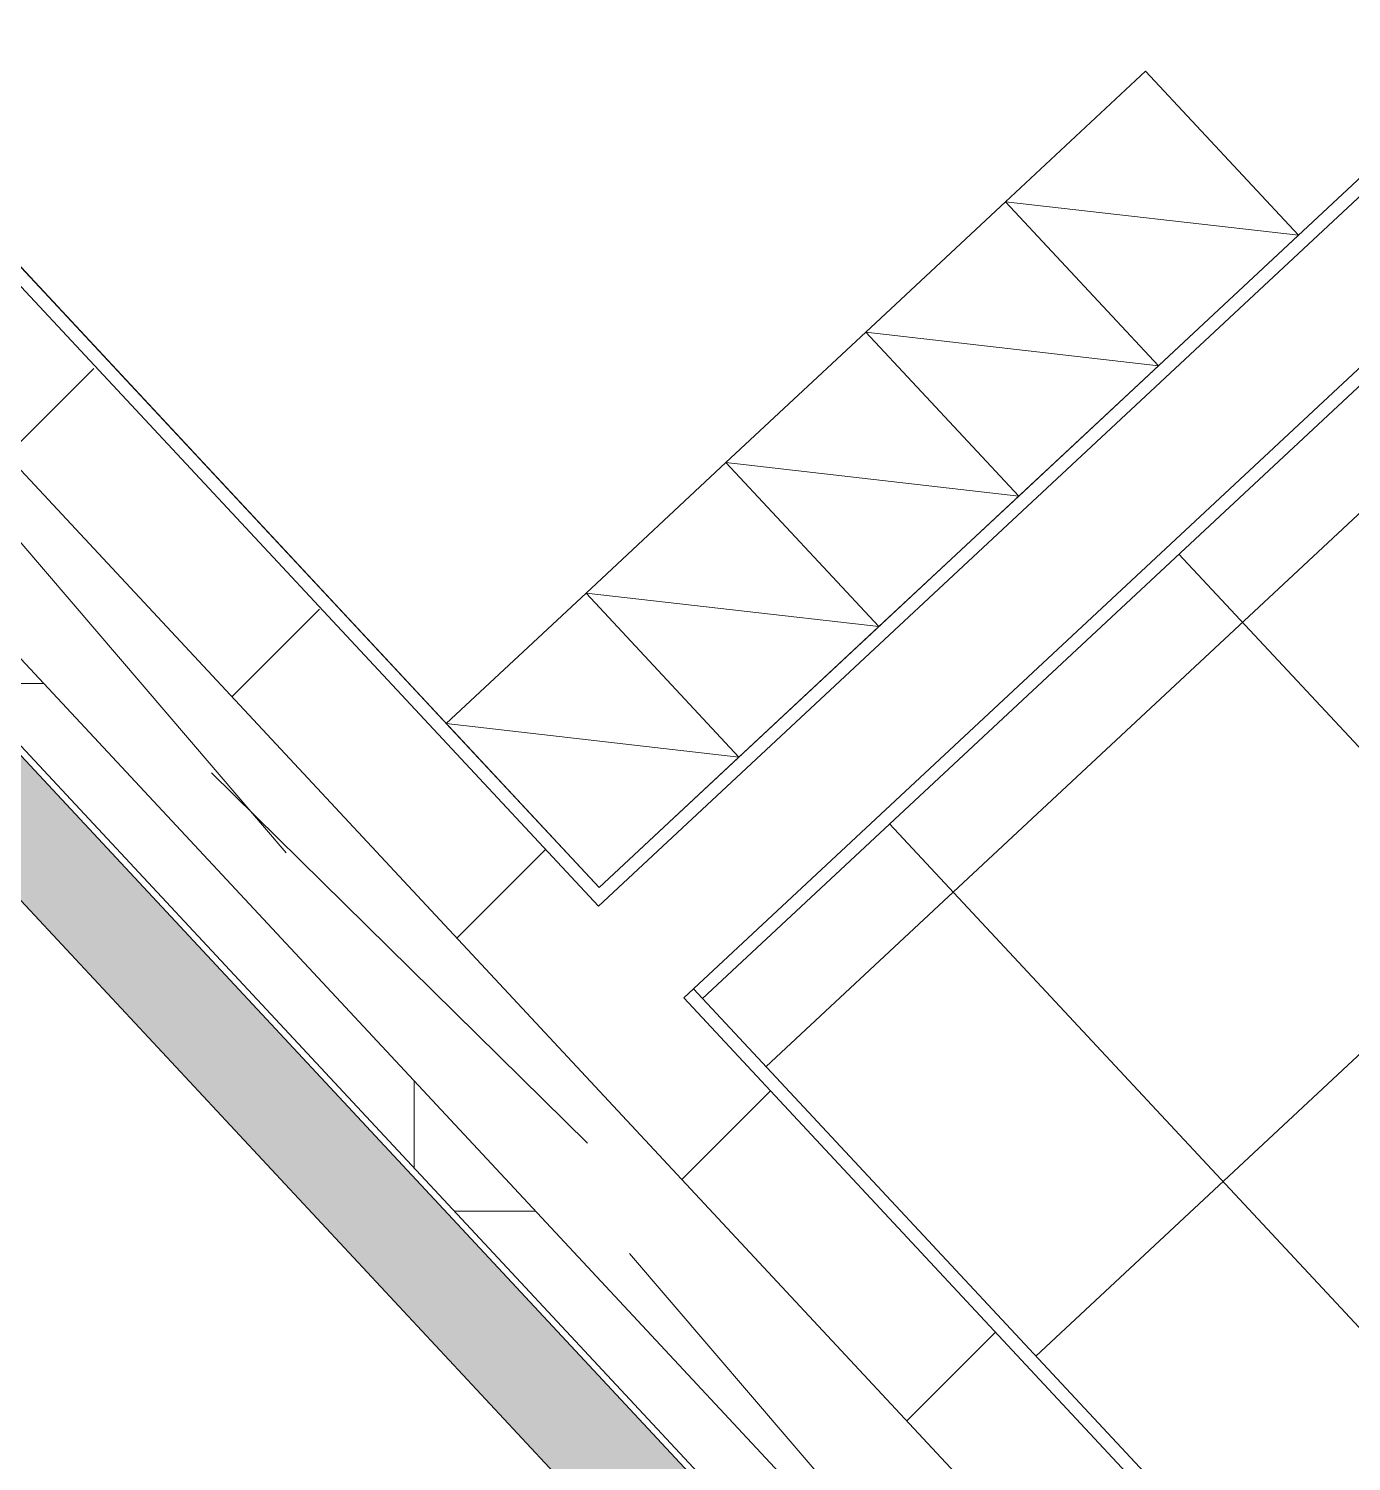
# Model space of a CAD drawing. Header units: millimetres. Extents: x -71377 to 516042, y -145869 to 441446.
# Drawn here: x 238185 to 240191, y 191571 to 193743 of the extents above; entities that cross this region are included whole.
import ezdxf

# ---------------------------------------------------------------- set-up
doc = ezdxf.new("R2010")
doc.units = ezdxf.units.MM
doc.header["$LTSCALE"] = 1000
doc.linetypes.add('_점선_S_', pattern=[1.6, 0.8, -0.8])
for name, color, linetype, lineweight in [('A-door', 4, 'Continuous', 5), ('A-door-hdln', 8, 'Continuous', 5), ('A-fnsh', 5, 'Continuous', 5), ('A-hat', 251, 'Continuous', 5), ('A-insu', 251, 'Continuous', 5), ('A_bwall', 3, 'Continuous', 5), ('A_cwall', 2, 'Continuous', 5), ('A_fnsh', 5, 'Continuous', 5), ('AA_오픈', 8, '_점선_S_', 5), ('AA_택배함_지상', 6, 'Continuous', 5)]:
    doc.layers.add(name, color=color, linetype=linetype, lineweight=lineweight)
pattern_1 = [(45, (165969.4808845727, 243949.8848709872), (-353.5533905932738, 353.5533905932738), [])]

# ---------------------------------------------------------------- blocks, each defined once
blk = doc.blocks.new('1층 우편함 - 1층 우편함-5488590-지반층 배치도')
at = {"layer": 'AA_택배함_지상'}
for p, q in [((4.772271524571236e-17, 0), (0, -340)), ((289.9999999999994, -1.691979889528739e-14), (0, 0)), ((289.9999999999995, -340), (3.383959779057477e-14, 0)), ((289.9999999999995, -340), (289.9999999999994, -1.691979889528739e-14)), ((0, -340), (289.9999999999995, -340))]:
    blk.add_line(p, q, dxfattribs=at)
blk = doc.blocks.new('외여닫이문 - __A_FSD_11x21_씰FL_20_원형__ELEV홀-7572531-지반층 배치도')
at = {"layer": 'A-door'}
for p, q in [((484.999999999989, 100.0000000000102), (484.9999999999874, 1140.00000000001)), ((484.9999999999874, 1140.00000000001), (519.9999999999873, 1140.00000000001)), ((519.9999999999891, 100.0000000000103), (519.9999999999873, 1140.00000000001)), ((-520.0000000000055, 100.0000000000104), (-550.0000000000114, 100.0000000000104)), ((-550.0000000000114, 100.0000000000104), (-550.0000000000117, -19.99999999998943)), ((-520.0000000000052, 65.00000000001602), (-520.0000000000055, 100.0000000000104)), ((484.999999999989, 100.0000000000102), (519.9999999999891, 100.0000000000103)), ((519.9999999999898, 100.000000000007), (519.9999999999897, 65.00000000001266)), ((549.9999999999957, 100.0000000000068), (519.9999999999898, 100.000000000007)), ((549.9999999999953, -19.99999999999319), (549.9999999999957, 100.0000000000068)), ((-505.0000000000051, 65.00000000001616), (-520.0000000000052, 65.00000000001602)), ((-505.0000000000054, -19.99999999998973), (-505.0000000000052, 65.00000000001621)), ((519.9999999999897, 65.00000000001266), (504.9999999999894, 65.0000000000127)), ((504.9999999999894, 65.0000000000127), (504.9999999999891, -19.99999999999295)), ((-550.0000000000117, -19.99999999998943), (-505.0000000000054, -19.99999999998973)), ((504.9999999999891, -19.99999999999295), (549.9999999999953, -19.99999999999319))]:
    blk.add_line(p, q, dxfattribs=at)
at = {"layer": 'A-door-hdln'}
for p, q in [((519.9999999999868, 100.0000000000361), (-519.9999999999993, 100.0000000000361)), ((504.9999999999905, 64.99999999996726), (-505.0000000000124, 64.99999999996729)), ((504.9999999999905, -19.99999999996415), (-505.0000000000124, -19.99999999996415))]:
    blk.add_line(p, q, dxfattribs=at)
blk.add_arc((519.999999999989, 100.0000000000102), 1039.999999999999, 90.00000000000006, 180, dxfattribs=at)

msp = doc.modelspace()

# ---------------------------------------------------------------- hatches: boundary and pattern name
at = {"layer": 'A-hat'}
h = msp.add_hatch(dxfattribs=at)
h.set_pattern_fill('FP_198', color=256, scale=1000, style=0, pattern_type=2)
h.set_pattern_definition([(223, (240173.6028845727, 197083.0328709872), (409.1990160374991, -438.8122209715023), []), (313, (240173.6028845727, 197083.0328709872), (438.8122209715023, 409.1990160374991), [])])
h.paths.add_polyline_path([(240325.6256001897, 191073.5357494725), (243788.5830530766, 194302.795958018), (241585.7282985044, 196665.0683663513), (241732.0012898422, 196801.4701434273), (241766.1012086424, 196764.9024590894), (244377.0316163853, 199199.6345595264), (244192.8920548637, 199397.1000549533), (244302.5973618638, 199499.4019132294), (243470.5593431455, 200391.6534110747), (243360.8540361454, 200289.3515527985), (241730.87791751, 202037.2868641494), (241847.8967613047, 202146.4087061175), (240698.7272438551, 203378.737566474), (238233.4504268996, 201066.4041583589), (240964.9784025026, 198137.19800329), (238664.8679173677, 195992.3131107727), (240772.2451531135, 193732.4323205002), (239207.1482634514, 192272.9557958639), (240310.9985264509, 191089.2213649838)])
h.paths.add_polyline_path([(240389.7203727283, 194428.5643429694), (239779.5562255359, 195090.1717858291), (239995.3279403569, 195291.3821738516), (240609.1264787558, 194633.1638557689), (240404.5269659562, 194442.3717151319)])
h.paths.add_polyline_path([(239560.1501195086, 195391.4834438007), (239150.9510939093, 195830.2956558557), (239370.3571999369, 196034.8951686554), (239779.5562255359, 195596.0829566004), (239574.1826917958, 195404.5690297275)])
h = msp.add_hatch(dxfattribs=at)
h.set_pattern_fill('FP_12', color=256, scale=1000, style=0, pattern_type=2)
h.set_pattern_definition(pattern_1)
h.paths.add_polyline_path([(239039.9240217139, 192144.3632106374), (239178.881222198, 192273.9429020772), (237146.7736211778, 194439.9344666638), (237014.3888449988, 194316.4836603089), (238860.5136830986, 192336.7572356184)])
h = msp.add_hatch(dxfattribs=at)
h.set_pattern_fill('FP_13', color=256, scale=1000, style=0, pattern_type=2)
h.set_pattern_definition([(0, (165969.4808845727, 243949.8848709872), (0, 800), []), (90, (165969.4808845727, 243949.8848709872), (-800, 4.898587196589413e-14), [])])
h.paths.add_polyline_path([(239963.6032713761, 190735.9444514512), (240029.4251031843, 190797.3243052911), (236871.772622254, 194183.4918750429), (236805.9507904458, 194122.112021203), (239535.1805426509, 191195.3715603288)])
msp.add_hatch(color=256, dxfattribs=at).paths.add_polyline_path([(239846.5866813948, 190626.8247114423), (239956.2897344085, 190729.124467842), (236798.6372535091, 194115.2920375606), (236688.9342004715, 194012.9922811865), (239798.8886462138, 190677.9745896655)])
h = msp.add_hatch(dxfattribs=at)
h.set_pattern_fill('FP_12', color=256, scale=1000, style=0, pattern_type=2)
h.set_pattern_definition(pattern_1)
h.paths.add_polyline_path([(240172.0413259517, 190930.3160905328), (240310.9985264509, 191059.8957819562), (239178.881222198, 192273.9429020772), (239039.9240217139, 192144.3632106374), (239924.8730909056, 191195.3715603288)])

# ---------------------------------------------------------------- linework, layer by layer
at = {"layer": 'A-fnsh'}
for p, q in [((237167.9731192174, 194459.7033192687), (239050.2886369731, 192441.1671438163)), ((239050.2886369731, 192441.1671438163), (240447.1741786818, 193743.784041974)), ((240772.2451531135, 193732.4323205002), (239207.1482634514, 192272.9557958639)), ((239207.1482634512, 192272.9557958639), (239193.5082959279, 192287.5828696028)), ((239207.1482634514, 192272.9557958639), (240325.6256001897, 191073.5357494725))]:
    msp.add_line(p, q, dxfattribs=at)
at = {"layer": 'A-insu'}
for p, q in [((240029.4251031843, 190797.3243052912), (236871.772622254, 194183.4918750429)), ((236805.9507904458, 194122.112021203), (239963.6032713761, 190735.9444514512))]:
    msp.add_line(p, q, dxfattribs=at)
at = {"layer": 'A_bwall'}
for p, q in [((239049.3015307584, 192412.9001025613), (237153.3460454829, 194446.0633517487)), ((237014.3888449986, 194316.4836603089), (240172.0413259517, 190930.3160905328)), ((240475.4412199371, 193742.7969357586), (239049.3015307584, 192412.9001025613)), ((239178.881222198, 192273.9429020772), (240743.9781118608, 193733.4194267142)), ((240310.9985264509, 191059.8957819563), (239178.881222198, 192273.9429020772))]:
    msp.add_line(p, q, dxfattribs=at)
at = {"layer": 'A_cwall'}
for p, q in [((239956.2897344083, 190729.1244678422), (236798.6372535091, 194115.2920375607)), ((236688.9342004715, 194012.9922811865), (239846.5866813946, 190626.8247114423))]:
    msp.add_line(p, q, dxfattribs=at)
at = {"layer": 'A_fnsh'}
for p, q in [((239050.2886369734, 192441.1671438165), (237167.9731192179, 194459.7033192687)), ((239207.148263453, 192272.955795862), (240772.2451531161, 193732.432320499))]:
    msp.add_line(p, q, dxfattribs=at)
at = {"layer": 'AA_오픈'}
for p, q in [((237014.3888449988, 194316.483660309), (240029.4251031843, 190797.3243052911)), ((240172.0413259517, 190930.3160905328), (236871.772622254, 194183.4918750429))]:
    msp.add_line(p, q, dxfattribs=at)

# ---------------------------------------------------------------- block references
at = {"layer": 'A-door-hdln', "rotation": 223.0000012484759}
msp.add_blockref('외여닫이문 - __A_FSD_11x21_씰FL_20_원형__ELEV홀-7572531-지반층 배치도', (237509.3313462099, 194914.7577784962), dxfattribs=at)
at = {"layer": 'AA_택배함_지상', "rotation": 223.0000012484765}
for p in [(240110.7514827722, 193430.0647890164), (239898.6589136135, 193232.285259978), (239686.5663444526, 193034.5057309374), (239474.4737752916, 192836.7262018967), (239262.3812061327, 192638.9466728582)]:
    msp.add_blockref('1층 우편함 - 1층 우편함-5488590-지반층 배치도', p, dxfattribs=at)

doc.saveas('drawing.dxf')
